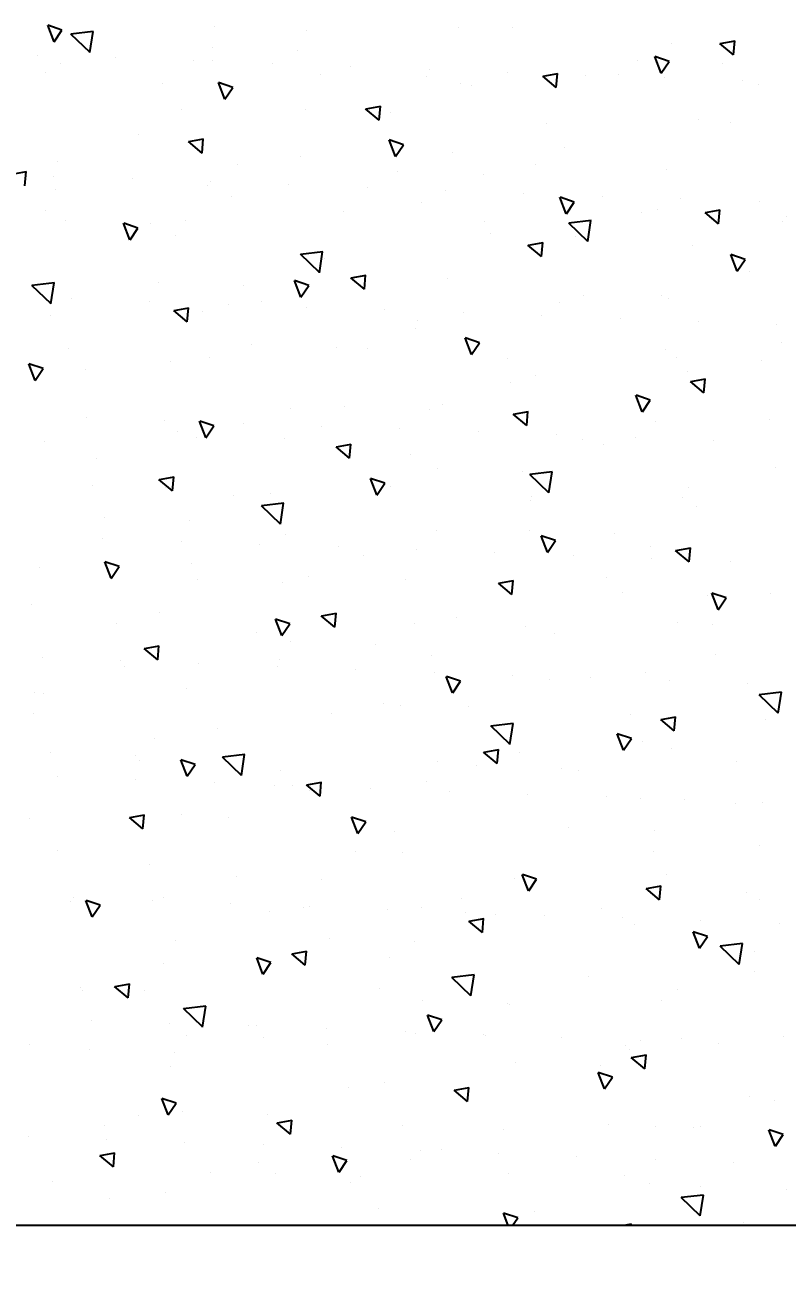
# Model space of a CAD drawing. Header units: metres. Extents: x 529524 to 529977, y 2674144 to 2674419.
# Drawn here: x 529744.793 to 529745.204, y 2674295.251 to 2674295.923 of the extents above; entities that cross this region are included whole.
import ezdxf

# ---------------------------------------------------------------- set-up
doc = ezdxf.new("R2010")
doc.units = ezdxf.units.M
doc.layers.add('IDT', color=7, linetype='Continuous')
doc.layers.add('MMS Block Numbering', color=7, linetype='Continuous')
doc.styles.add('Adani Regular', font='Adani Regular.ttf')

# ---------------------------------------------------------------- blocks, each defined once
blk = doc.blocks.new('IDT')
at = {"layer": 'IDT', "color": 8}
blk.add_line((27.26703, 17.48292), (28.76703, 17.48292), dxfattribs=at)
at = {"layer": 'IDT', "color": 8, "linetype": 'Continuous'}
for p, q in [((28.31053, 17.48138), (28.31053, 17.48138)), ((28.37122, 17.48217), (28.37527, 17.48292)), ((28.37133, 17.48292), (28.37125, 17.48202)), ((28.43524, 17.48292), (28.43247, 17.4788)), ((28.43247, 17.4788), (28.44015, 17.47623)), ((28.43762, 17.48292), (28.44019, 17.47621)), ((28.33406, 17.47782), (28.33231, 17.46653)), ((28.33401, 17.4778), (28.34432, 17.46791)), ((28.42329, 17.47537), (28.42329, 17.47537)), ((28.5074, 17.47391), (28.5074, 17.47391)), ((28.33225, 17.46653), (28.34431, 17.46794)), ((28.62266, 17.46493), (28.62266, 17.46493)), ((28.65266, 17.46841), (28.65266, 17.46841)), ((28.28776, 17.46359), (28.28776, 17.46359)), ((28.33367, 17.46198), (28.33367, 17.46198)), ((28.3616, 17.46007), (28.3616, 17.46007)), ((28.52242, 17.4597), (28.52242, 17.4597)), ((28.68323, 17.45932), (28.68323, 17.45932)), ((28.37508, 17.45611), (28.37508, 17.45611)), ((28.43737, 17.45483), (28.43737, 17.45483)), ((28.51714, 17.45664), (28.51714, 17.45664)), ((28.52883, 17.45422), (28.52456, 17.4479)), ((28.52887, 17.4542), (28.53229, 17.44531)), ((28.56304, 17.45503), (28.56304, 17.45503)), ((28.59819, 17.45445), (28.59819, 17.45445)), ((28.31598, 17.4488), (28.31598, 17.4488)), ((28.35825, 17.44726), (28.35825, 17.44726)), ((28.40053, 17.44571), (28.40053, 17.44571)), ((28.49034, 17.44713), (28.49034, 17.44713)), ((28.52457, 17.4479), (28.53224, 17.44533)), ((28.5723, 17.44918), (28.5723, 17.44918)), ((28.64984, 17.44394), (28.6578, 17.44541)), ((28.65053, 17.45139), (28.64987, 17.4438)), ((28.65054, 17.45139), (28.65783, 17.44526)), ((28.29351, 17.44022), (28.28924, 17.4339)), ((28.29355, 17.44019), (28.29697, 17.4313)), ((28.44281, 17.44417), (28.44281, 17.44417)), ((28.47338, 17.44196), (28.47338, 17.44196)), ((28.48509, 17.44262), (28.48509, 17.44262)), ((28.52736, 17.44108), (28.52736, 17.44108)), ((28.56964, 17.43953), (28.56964, 17.43953)), ((28.28924, 17.4339), (28.29692, 17.43132)), ((28.43998, 17.43138), (28.43998, 17.43138)), ((28.555, 17.43376), (28.55434, 17.42617)), ((28.55501, 17.43376), (28.5623, 17.42764)), ((28.61192, 17.43799), (28.61192, 17.43799)), ((28.6542, 17.43645), (28.6542, 17.43645)), ((28.69647, 17.4349), (28.69647, 17.4349)), ((28.33371, 17.42964), (28.33371, 17.42964)), ((28.33785, 17.43018), (28.33785, 17.43018)), ((28.35802, 17.42933), (28.35802, 17.42933)), ((28.38376, 17.42857), (28.38376, 17.42857)), ((28.49453, 17.42927), (28.49453, 17.42927)), ((28.55431, 17.42632), (28.56227, 17.42779)), ((28.65535, 17.42889), (28.65535, 17.42889)), ((28.56723, 17.42323), (28.56723, 17.42323)), ((28.61313, 17.42162), (28.61313, 17.42162)), ((28.62092, 17.42332), (28.61666, 17.417)), ((28.62097, 17.4233), (28.62438, 17.4144)), ((28.63685, 17.42391), (28.63685, 17.42391)), ((28.29409, 17.4155), (28.29409, 17.4155)), ((28.30766, 17.41358), (28.30766, 17.41358)), ((28.45948, 17.41614), (28.45881, 17.40855)), ((28.45948, 17.41614), (28.46677, 17.41002)), ((28.61666, 17.417), (28.62433, 17.41443)), ((28.3856, 17.40931), (28.38134, 17.403)), ((28.38565, 17.40929), (28.38906, 17.4004)), ((28.45878, 17.4087), (28.46674, 17.41017)), ((28.50453, 17.40611), (28.50453, 17.40611)), ((28.52347, 17.40855), (28.52347, 17.40855)), ((28.36395, 17.39852), (28.36328, 17.39093)), ((28.36395, 17.39852), (28.37125, 17.3924)), ((28.38134, 17.403), (28.38901, 17.40042)), ((28.36325, 17.39108), (28.37122, 17.39255)), ((28.38794, 17.39677), (28.38794, 17.39677)), ((28.43385, 17.39516), (28.43385, 17.39516)), ((28.61979, 17.39713), (28.61979, 17.39713)), ((28.32411, 17.38465), (28.32411, 17.38465)), ((28.37222, 17.38832), (28.37222, 17.38832)), ((28.37431, 17.38601), (28.37431, 17.38601)), ((28.53513, 17.38563), (28.53513, 17.38563)), ((28.61732, 17.38982), (28.61732, 17.38982)), ((28.66322, 17.38821), (28.66322, 17.38821)), ((28.69595, 17.38526), (28.69595, 17.38526)), ((28.28927, 17.38114), (28.28927, 17.38114)), ((28.34418, 17.38209), (28.34418, 17.38209)), ((28.36638, 17.38311), (28.36638, 17.38311)), ((28.40866, 17.38156), (28.40866, 17.38156)), ((28.45009, 17.38076), (28.45009, 17.38076)), ((28.45094, 17.38002), (28.45094, 17.38002)), ((28.47769, 17.37841), (28.47343, 17.3721)), ((28.47774, 17.37839), (28.48116, 17.3695)), ((28.48748, 17.37934), (28.48748, 17.37934)), ((28.49322, 17.37847), (28.49322, 17.37847)), ((28.56943, 17.38138), (28.56943, 17.38138)), ((28.6109, 17.38039), (28.6109, 17.38039)), ((28.47343, 17.3721), (28.48111, 17.36952)), ((28.53549, 17.37693), (28.53549, 17.37693)), ((28.57356, 17.37514), (28.57356, 17.37514)), ((28.57777, 17.37539), (28.57777, 17.37539)), ((28.6025, 17.37596), (28.60075, 17.36466)), ((28.60245, 17.37593), (28.61276, 17.36604)), ((28.62005, 17.37384), (28.62005, 17.37384)), ((28.66233, 17.3723), (28.66233, 17.3723)), ((28.6007, 17.36467), (28.61276, 17.36607)), ((28.35516, 17.36154), (28.35516, 17.36154)), ((28.43712, 17.36358), (28.43712, 17.36358)), ((28.43803, 17.36337), (28.43803, 17.36337)), ((28.45777, 17.35912), (28.45602, 17.34782)), ((28.45772, 17.3591), (28.46803, 17.3492)), ((28.48394, 17.36175), (28.48394, 17.36175)), ((28.64256, 17.36029), (28.6419, 17.3527)), ((28.64257, 17.36029), (28.64986, 17.35417)), ((28.34642, 17.35558), (28.34642, 17.35558)), ((28.50724, 17.3552), (28.50724, 17.3552)), ((28.63399, 17.35612), (28.63399, 17.35612)), ((28.64187, 17.35285), (28.64983, 17.35432)), ((28.66741, 17.35641), (28.66741, 17.35641)), ((28.66806, 17.35483), (28.66806, 17.35483)), ((28.3048, 17.34579), (28.3048, 17.34579)), ((28.39427, 17.34868), (28.39427, 17.34868)), ((28.45596, 17.34783), (28.46803, 17.34924)), ((28.56979, 17.34751), (28.56553, 17.3412)), ((28.56984, 17.34749), (28.57325, 17.3386)), ((28.31304, 17.34228), (28.31128, 17.33099)), ((28.31299, 17.34226), (28.3233, 17.33237)), ((28.50167, 17.33832), (28.50167, 17.33832)), ((28.54703, 17.34267), (28.54637, 17.33508)), ((28.54704, 17.34267), (28.55433, 17.33655)), ((28.56553, 17.3412), (28.5732, 17.33862)), ((28.62365, 17.34173), (28.62365, 17.34173)), ((28.30465, 17.33529), (28.30465, 17.33529)), ((28.31123, 17.331), (28.32329, 17.3324)), ((28.33447, 17.33351), (28.33021, 17.32719)), ((28.33452, 17.33349), (28.33793, 17.32459)), ((28.54634, 17.33523), (28.5543, 17.3367)), ((28.33021, 17.32719), (28.33788, 17.32462)), ((28.45151, 17.32505), (28.45084, 17.31746)), ((28.45151, 17.32505), (28.45881, 17.31893)), ((28.48812, 17.32996), (28.48812, 17.32996)), ((28.53403, 17.32834), (28.53403, 17.32834)), ((28.61693, 17.32934), (28.61693, 17.32934)), ((28.29135, 17.32023), (28.29135, 17.32023)), ((28.33363, 17.31869), (28.33363, 17.31869)), ((28.36935, 17.32052), (28.36935, 17.32052)), ((28.37591, 17.31714), (28.37591, 17.31714)), ((28.45081, 17.31761), (28.45877, 17.31908)), ((28.38702, 17.31194), (28.38702, 17.31194)), ((28.41818, 17.3156), (28.41818, 17.3156)), ((28.44436, 17.31527), (28.44436, 17.31527)), ((28.46046, 17.31406), (28.46046, 17.31406)), ((28.48461, 17.31154), (28.48461, 17.31154)), ((28.50274, 17.31251), (28.50274, 17.31251)), ((28.54502, 17.31097), (28.54502, 17.31097)), ((28.54784, 17.31157), (28.54784, 17.31157)), ((28.56657, 17.31359), (28.56657, 17.31359)), ((28.66188, 17.31661), (28.65762, 17.31029)), ((28.66193, 17.31659), (28.66534, 17.3077)), ((28.30198, 17.30707), (28.30198, 17.30707)), ((28.35598, 17.30743), (28.35531, 17.29984)), ((28.35598, 17.30743), (28.36328, 17.30131)), ((28.4628, 17.3067), (28.4628, 17.3067)), ((28.58729, 17.30942), (28.58729, 17.30942)), ((28.62362, 17.30632), (28.62362, 17.30632)), ((28.62957, 17.30788), (28.62957, 17.30788)), ((28.65762, 17.31029), (28.66529, 17.30772)), ((28.67185, 17.30633), (28.67185, 17.30633)), ((28.67374, 17.30832), (28.67374, 17.30832)), ((28.30884, 17.3035), (28.30884, 17.3035)), ((28.35474, 17.30188), (28.35474, 17.30188)), ((28.35529, 17.29999), (28.36325, 17.30146)), ((28.42656, 17.30261), (28.4223, 17.29629)), ((28.42661, 17.30258), (28.43002, 17.29369)), ((28.35229, 17.29374), (28.35229, 17.29374)), ((28.4223, 17.29629), (28.42997, 17.29371)), ((28.43425, 17.29579), (28.43425, 17.29579)), ((28.53821, 17.29655), (28.53821, 17.29655)), ((28.58412, 17.29493), (28.58412, 17.29493)), ((28.63112, 17.28832), (28.63112, 17.28832)), ((28.30193, 17.27799), (28.30193, 17.27799)), ((28.35914, 17.28151), (28.35914, 17.28151)), ((28.49446, 17.28186), (28.49446, 17.28186)), ((28.51996, 17.28114), (28.51996, 17.28114)), ((28.68078, 17.28076), (28.68078, 17.28076)), ((28.49881, 17.27052), (28.49881, 17.27052)), ((28.51865, 17.27171), (28.51439, 17.26539)), ((28.5187, 17.27168), (28.52212, 17.26279)), ((28.35893, 17.27009), (28.35893, 17.27009)), ((28.40483, 17.26847), (28.40483, 17.26847)), ((28.51439, 17.26539), (28.52207, 17.26281)), ((28.63459, 17.2692), (28.63393, 17.26161)), ((28.6346, 17.2692), (28.64189, 17.26308)), ((28.69602, 17.26359), (28.69602, 17.26359)), ((28.5883, 17.26314), (28.5883, 17.26314)), ((28.61406, 17.26154), (28.61406, 17.26154)), ((28.6339, 17.26176), (28.64186, 17.26323)), ((28.63421, 17.26152), (28.63421, 17.26152)), ((28.30029, 17.25503), (28.30029, 17.25503)), ((28.31517, 17.2554), (28.31517, 17.2554)), ((28.34257, 17.25348), (28.34257, 17.25348)), ((28.36649, 17.25273), (28.36649, 17.25273)), ((28.38485, 17.25194), (28.38485, 17.25194)), ((28.42713, 17.25039), (28.42713, 17.25039)), ((28.53906, 17.25158), (28.5384, 17.24399)), ((28.53907, 17.25158), (28.54636, 17.24546)), ((28.4694, 17.24885), (28.4694, 17.24885)), ((28.48175, 17.24375), (28.48175, 17.24375)), ((28.51168, 17.24731), (28.51168, 17.24731)), ((28.53837, 17.24414), (28.54633, 17.24561)), ((28.54455, 17.24845), (28.54455, 17.24845)), ((28.55396, 17.24576), (28.55396, 17.24576)), ((28.5637, 17.24579), (28.5637, 17.24579)), ((28.59624, 17.24422), (28.59624, 17.24422)), ((28.39974, 17.23788), (28.39974, 17.23788)), ((28.40902, 17.23668), (28.40902, 17.23668)), ((28.56055, 17.2375), (28.56055, 17.2375)), ((28.58148, 17.24042), (28.57973, 17.22912)), ((28.58143, 17.24039), (28.59174, 17.2305)), ((28.61075, 17.2408), (28.60649, 17.23449)), ((28.6108, 17.24078), (28.61421, 17.23189)), ((28.63851, 17.24267), (28.63851, 17.24267)), ((28.68079, 17.24113), (28.68079, 17.24113)), ((28.31469, 17.23301), (28.31469, 17.23301)), ((28.44354, 17.23396), (28.44287, 17.22637)), ((28.44354, 17.23396), (28.45084, 17.22784)), ((28.45492, 17.23506), (28.45492, 17.23506)), ((28.47551, 17.23263), (28.47551, 17.23263)), ((28.57968, 17.22913), (28.59174, 17.23053)), ((28.60649, 17.23449), (28.61416, 17.23191)), ((28.63633, 17.23226), (28.63633, 17.23226)), ((28.34943, 17.22595), (28.34943, 17.22595)), ((28.37543, 17.2268), (28.37117, 17.22048)), ((28.37548, 17.22678), (28.37889, 17.21788)), ((28.43139, 17.22799), (28.43139, 17.22799)), ((28.43675, 17.22358), (28.435, 17.21229)), ((28.4367, 17.22356), (28.44701, 17.21366)), ((28.44284, 17.22652), (28.4508, 17.22799)), ((28.63839, 17.22973), (28.63839, 17.22973)), ((28.6843, 17.22811), (28.6843, 17.22811)), ((28.36526, 17.22199), (28.36526, 17.22199)), ((28.37117, 17.22048), (28.37884, 17.21791)), ((28.62826, 17.22053), (28.62826, 17.22053)), ((28.29907, 17.2102), (28.29907, 17.2102)), ((28.34732, 17.2089), (28.35528, 17.21036)), ((28.34801, 17.21634), (28.34734, 17.20875)), ((28.34801, 17.21634), (28.35531, 17.21021)), ((28.43494, 17.21229), (28.447, 17.2137)), ((28.59464, 17.21504), (28.59464, 17.21504)), ((28.29201, 17.20674), (28.29026, 17.19545)), ((28.29196, 17.20672), (28.30227, 17.19683)), ((28.37185, 17.20745), (28.37185, 17.20745)), ((28.45911, 17.20327), (28.45911, 17.20327)), ((28.53267, 17.20707), (28.53267, 17.20707)), ((28.69349, 17.2067), (28.69349, 17.2067)), ((28.29021, 17.19546), (28.30227, 17.19686)), ((28.49594, 17.20273), (28.49594, 17.20273)), ((28.50501, 17.20165), (28.50501, 17.20165)), ((28.68848, 17.19632), (28.68848, 17.19632)), ((28.30842, 17.19088), (28.30842, 17.19088)), ((28.46752, 17.1959), (28.46326, 17.18958)), ((28.46326, 17.18958), (28.47094, 17.18701)), ((28.46757, 17.19588), (28.47098, 17.18698)), ((28.6112, 17.19375), (28.6112, 17.19375)), ((28.69315, 17.19579), (28.69315, 17.19579)), ((28.3507, 17.18933), (28.3507, 17.18933)), ((28.36363, 17.18493), (28.36363, 17.18493)), ((28.39298, 17.18779), (28.39298, 17.18779)), ((28.41535, 17.18858), (28.41535, 17.18858)), ((28.43526, 17.18625), (28.43526, 17.18625)), ((28.47753, 17.1847), (28.47753, 17.1847)), ((28.51981, 17.18316), (28.51981, 17.18316)), ((28.56084, 17.178), (28.56084, 17.178)), ((28.56209, 17.18161), (28.56209, 17.18161)), ((28.60437, 17.18007), (28.60437, 17.18007)), ((28.62662, 17.17811), (28.62596, 17.17052)), ((28.62663, 17.17811), (28.63392, 17.17199)), ((28.64473, 17.18163), (28.64473, 17.18163)), ((28.64664, 17.17852), (28.64664, 17.17852)), ((28.68892, 17.17698), (28.68892, 17.17698)), ((28.32573, 17.17519), (28.32573, 17.17519)), ((28.47888, 17.17595), (28.47888, 17.17595)), ((28.5092, 17.16986), (28.5092, 17.16986)), ((28.62593, 17.17067), (28.63389, 17.17214)), ((28.41245, 17.16381), (28.41245, 17.16381)), ((28.5551, 17.16824), (28.5551, 17.16824)), ((28.55962, 17.165), (28.55535, 17.15868)), ((28.55967, 17.16497), (28.56308, 17.15608)), ((28.57327, 17.16344), (28.57327, 17.16344)), ((28.32741, 17.15894), (28.32741, 17.15894)), ((28.34657, 17.15815), (28.34657, 17.15815)), ((28.42852, 17.1602), (28.42852, 17.1602)), ((28.48823, 17.15857), (28.48823, 17.15857)), ((28.53109, 17.16049), (28.53043, 17.1529)), ((28.5311, 17.16049), (28.53839, 17.15436)), ((28.55536, 17.15868), (28.56303, 17.1561)), ((28.64904, 17.1582), (28.64904, 17.1582)), ((28.3243, 17.15099), (28.32003, 17.14467)), ((28.32434, 17.15097), (28.32776, 17.14208)), ((28.46544, 17.15517), (28.46544, 17.15517)), ((28.5304, 17.15305), (28.53836, 17.15451)), ((28.62539, 17.15273), (28.62539, 17.15273)), ((28.32003, 17.14467), (28.32771, 17.1421)), ((28.32992, 17.1434), (28.32992, 17.1434)), ((28.43557, 17.14287), (28.4349, 17.13527)), ((28.43557, 17.14287), (28.44287, 17.13674)), ((28.69482, 17.14822), (28.69482, 17.14822)), ((28.29621, 17.1424), (28.29621, 17.1424)), ((28.37582, 17.14178), (28.37582, 17.14178)), ((28.43487, 17.13542), (28.44284, 17.13689)), ((28.55929, 17.13645), (28.55929, 17.13645)), ((28.38456, 17.13338), (28.38456, 17.13338)), ((28.49308, 17.13493), (28.49308, 17.13493)), ((28.54538, 17.13301), (28.54538, 17.13301)), ((28.6052, 17.13483), (28.6052, 17.13483)), ((28.65171, 17.1341), (28.64745, 17.12778)), ((28.65176, 17.13407), (28.65517, 17.12518)), ((28.31795, 17.12492), (28.31795, 17.12492)), ((28.34004, 17.12524), (28.33937, 17.11765)), ((28.34004, 17.12524), (28.34734, 17.11912)), ((28.36022, 17.12337), (28.36022, 17.12337)), ((28.60833, 17.12595), (28.60833, 17.12595)), ((28.64745, 17.12778), (28.65512, 17.1252)), ((28.69029, 17.128), (28.69029, 17.128)), ((28.33935, 17.1178), (28.34731, 17.11927)), ((28.36076, 17.11713), (28.36076, 17.11713)), ((28.4025, 17.12183), (28.4025, 17.12183)), ((28.41639, 17.12009), (28.41213, 17.11377)), ((28.41644, 17.12007), (28.41985, 17.11118)), ((28.44478, 17.12028), (28.44478, 17.12028)), ((28.48706, 17.11874), (28.48706, 17.11874)), ((28.51553, 17.12176), (28.51553, 17.12176)), ((28.52933, 17.11719), (28.52933, 17.11719)), ((28.57161, 17.11565), (28.57161, 17.11565)), ((28.38001, 17.10999), (28.38001, 17.10999)), ((28.41213, 17.11377), (28.4198, 17.1112)), ((28.55797, 17.1102), (28.55797, 17.1102)), ((28.61389, 17.11411), (28.61389, 17.11411)), ((28.65617, 17.11256), (28.65617, 17.11256)), ((28.42591, 17.10837), (28.42591, 17.10837)), ((28.47602, 17.10815), (28.47602, 17.10815)), ((28.56046, 17.10488), (28.55871, 17.09358)), ((28.56041, 17.10485), (28.57072, 17.09496)), ((28.60938, 17.10304), (28.60938, 17.10304)), ((28.65529, 17.10142), (28.65529, 17.10142)), ((28.33625, 17.0953), (28.33625, 17.0953)), ((28.3437, 17.09036), (28.3437, 17.09036)), ((28.42516, 17.08975), (28.42516, 17.08975)), ((28.42566, 17.0924), (28.42566, 17.0924)), ((28.50848, 17.08919), (28.50422, 17.08287)), ((28.50853, 17.08917), (28.51195, 17.08028)), ((28.55866, 17.09359), (28.57072, 17.09499)), ((28.58598, 17.08937), (28.58598, 17.08937)), ((28.34012, 17.08488), (28.34012, 17.08488)), ((28.41573, 17.08804), (28.41398, 17.07675)), ((28.41568, 17.08802), (28.42599, 17.07813)), ((28.50094, 17.08451), (28.50094, 17.08451)), ((28.50422, 17.08287), (28.5119, 17.0803)), ((28.56562, 17.08835), (28.56562, 17.08835)), ((28.61865, 17.08702), (28.61799, 17.07943)), ((28.61866, 17.08702), (28.62595, 17.08089)), ((28.62253, 17.08493), (28.62253, 17.08493)), ((28.66176, 17.08413), (28.66176, 17.08413)), ((28.41392, 17.07675), (28.42598, 17.07816)), ((28.4301, 17.07658), (28.4301, 17.07658)), ((28.61796, 17.07958), (28.62592, 17.08104)), ((28.29334, 17.07461), (28.29334, 17.07461)), ((28.476, 17.07496), (28.476, 17.07496)), ((28.52313, 17.0694), (28.52246, 17.0618)), ((28.52313, 17.0694), (28.53043, 17.06327)), ((28.65947, 17.06963), (28.65947, 17.06963)), ((28.38634, 17.06189), (28.38634, 17.06189)), ((28.49021, 17.06714), (28.49021, 17.06714)), ((28.52243, 17.06195), (28.53039, 17.06342)), ((28.32689, 17.05971), (28.32689, 17.05971)), ((28.36917, 17.05817), (28.36917, 17.05817)), ((28.39728, 17.05932), (28.39728, 17.05932)), ((28.41144, 17.05662), (28.41144, 17.05662)), ((28.5581, 17.05894), (28.5581, 17.05894)), ((28.60058, 17.05829), (28.59632, 17.05197)), ((28.60063, 17.05827), (28.60404, 17.04937)), ((28.60547, 17.05816), (28.60547, 17.05816)), ((28.68743, 17.0602), (28.68743, 17.0602)), ((28.29672, 17.0485), (28.29672, 17.0485)), ((28.3579, 17.04934), (28.3579, 17.04934)), ((28.4276, 17.05177), (28.42693, 17.04418)), ((28.4276, 17.05177), (28.4349, 17.04565)), ((28.45372, 17.05508), (28.45372, 17.05508)), ((28.496, 17.05353), (28.496, 17.05353)), ((28.53828, 17.05199), (28.53828, 17.05199)), ((28.58055, 17.05044), (28.58055, 17.05044)), ((28.59632, 17.05197), (28.60399, 17.0494)), ((28.61571, 17.05494), (28.61571, 17.05494)), ((28.62283, 17.0489), (28.62283, 17.0489)), ((28.36526, 17.04428), (28.361, 17.03797)), ((28.36531, 17.04426), (28.36872, 17.03537)), ((28.4269, 17.04433), (28.43487, 17.0458)), ((28.48019, 17.04317), (28.48019, 17.04317)), ((28.55511, 17.04241), (28.55511, 17.04241)), ((28.66511, 17.04736), (28.66511, 17.04736)), ((28.361, 17.03797), (28.36867, 17.03539)), ((28.47315, 17.04036), (28.47315, 17.04036)), ((28.52609, 17.04155), (28.52609, 17.04155)), ((28.33207, 17.03415), (28.3314, 17.02656)), ((28.33207, 17.03415), (28.33937, 17.02803)), ((28.43643, 17.02848), (28.43643, 17.02848)), ((28.33138, 17.02671), (28.33934, 17.02818)), ((28.34084, 17.02256), (28.34084, 17.02256)), ((28.42279, 17.02461), (28.42279, 17.02461)), ((28.69267, 17.02739), (28.68841, 17.02107)), ((28.69272, 17.02737), (28.69613, 17.01847)), ((28.3009, 17.01671), (28.3009, 17.01671)), ((28.34681, 17.01509), (28.34681, 17.01509)), ((28.43788, 17.01568), (28.43788, 17.01568)), ((28.59869, 17.01531), (28.59869, 17.01531)), ((28.61966, 17.01714), (28.61966, 17.01714)), ((28.6658, 17.02153), (28.6658, 17.02153)), ((28.68841, 17.02107), (28.69609, 17.0185)), ((28.35283, 17.01082), (28.35283, 17.01082)), ((28.45735, 17.01338), (28.45309, 17.00707)), ((28.4574, 17.01336), (28.46081, 17.00447)), ((28.51365, 17.01044), (28.51365, 17.01044)), ((28.53028, 17.00976), (28.53028, 17.00976)), ((28.57618, 17.00814), (28.57618, 17.00814)), ((28.67447, 17.01007), (28.67447, 17.01007)), ((28.29048, 17.00681), (28.29048, 17.00681)), ((28.45309, 17.00707), (28.46076, 17.00449)), ((28.29274, 16.99711), (28.29274, 16.99711)), ((28.33502, 16.99556), (28.33502, 16.99556)), ((28.48652, 16.99507), (28.48652, 16.99507)), ((28.48735, 16.99934), (28.48735, 16.99934)), ((28.61068, 16.99592), (28.61002, 16.98833)), ((28.61069, 16.99592), (28.61798, 16.9898)), ((28.3773, 16.99402), (28.3773, 16.99402)), ((28.41957, 16.99247), (28.41957, 16.99247)), ((28.46185, 16.99093), (28.46185, 16.99093)), ((28.50413, 16.98938), (28.50413, 16.98938)), ((28.60261, 16.99036), (28.60261, 16.99036)), ((28.60999, 16.98848), (28.61795, 16.98995)), ((28.68456, 16.99241), (28.68456, 16.99241)), ((28.35099, 16.9833), (28.35099, 16.9833)), ((28.35503, 16.98154), (28.35503, 16.98154)), ((28.3969, 16.98168), (28.3969, 16.98168)), ((28.40999, 16.98525), (28.40999, 16.98525)), ((28.54944, 16.98248), (28.54518, 16.97616)), ((28.54641, 16.98784), (28.54641, 16.98784)), ((28.54949, 16.98246), (28.55291, 16.97357)), ((28.57081, 16.98488), (28.57081, 16.98488)), ((28.58868, 16.9863), (28.58868, 16.9863)), ((28.63096, 16.98475), (28.63096, 16.98475)), ((28.67324, 16.98321), (28.67324, 16.98321)), ((28.68418, 16.98618), (28.68242, 16.97488)), ((28.68413, 16.98615), (28.69443, 16.97626)), ((28.51516, 16.9783), (28.51449, 16.97071)), ((28.51516, 16.9783), (28.52246, 16.97218)), ((28.54518, 16.97616), (28.55286, 16.97359)), ((28.55225, 16.97461), (28.55225, 16.97461)), ((28.58037, 16.97635), (28.58037, 16.97635)), ((28.62627, 16.97473), (28.62627, 16.97473)), ((28.68237, 16.97489), (28.69443, 16.97629)), ((28.30724, 16.96861), (28.30724, 16.96861)), ((28.31412, 16.96848), (28.30986, 16.96216)), ((28.31417, 16.96845), (28.31759, 16.95956)), ((28.47029, 16.97256), (28.47029, 16.97256)), ((28.51446, 16.97086), (28.52242, 16.97233)), ((28.53944, 16.96934), (28.53769, 16.95804)), ((28.53939, 16.96932), (28.5497, 16.95942)), ((28.30986, 16.96216), (28.31754, 16.95958)), ((28.53661, 16.96166), (28.53661, 16.96166)), ((28.33797, 16.95477), (28.33797, 16.95477)), ((28.41894, 16.95324), (28.4269, 16.95471)), ((28.41963, 16.96068), (28.41896, 16.95309)), ((28.41963, 16.96068), (28.42693, 16.95456)), ((28.41993, 16.95681), (28.41993, 16.95681)), ((28.53764, 16.95805), (28.5497, 16.95946)), ((28.39471, 16.9525), (28.39296, 16.94121)), ((28.39466, 16.95248), (28.40497, 16.94259)), ((28.40108, 16.94989), (28.40108, 16.94989)), ((28.44699, 16.94827), (28.44699, 16.94827)), ((28.6168, 16.94934), (28.6168, 16.94934)), ((28.64154, 16.95158), (28.63728, 16.94526)), ((28.64159, 16.95156), (28.645, 16.94267)), ((28.28977, 16.94199), (28.28977, 16.94199)), ((28.3241, 16.94306), (28.32343, 16.93547)), ((28.3241, 16.94306), (28.3314, 16.93694)), ((28.3929, 16.94121), (28.40496, 16.94262)), ((28.45059, 16.94162), (28.45059, 16.94162)), ((28.61141, 16.94125), (28.61141, 16.94125)), ((28.63046, 16.94294), (28.63046, 16.94294)), ((28.63728, 16.94526), (28.64495, 16.94269)), ((28.67636, 16.94132), (28.67636, 16.94132)), ((28.28761, 16.93902), (28.28761, 16.93902)), ((28.32341, 16.93562), (28.33137, 16.93709)), ((28.35733, 16.9352), (28.35733, 16.9352)), ((28.36555, 16.93675), (28.36555, 16.93675)), ((28.40622, 16.93758), (28.40196, 16.93126)), ((28.40627, 16.93755), (28.40968, 16.92866)), ((28.52637, 16.93638), (28.52637, 16.93638)), ((28.68718, 16.936), (28.68718, 16.936)), ((28.30226, 16.93114), (28.30226, 16.93114)), ((28.34454, 16.9296), (28.34454, 16.9296)), ((28.38682, 16.92805), (28.38682, 16.92805)), ((28.40196, 16.93126), (28.40963, 16.92868)), ((28.48448, 16.93155), (28.48448, 16.93155)), ((28.5867, 16.92825), (28.5867, 16.92825)), ((28.4291, 16.92651), (28.4291, 16.92651)), ((28.47137, 16.92497), (28.47137, 16.92497)), ((28.51365, 16.92342), (28.51365, 16.92342)), ((28.55593, 16.92188), (28.55593, 16.92188)), ((28.59974, 16.92257), (28.59974, 16.92257)), ((28.6817, 16.92461), (28.6817, 16.92461)), ((28.69824, 16.92245), (28.69758, 16.91486)), ((28.45117, 16.91648), (28.45117, 16.91648)), ((28.49708, 16.91486), (28.49708, 16.91486)), ((28.59821, 16.92033), (28.59821, 16.92033)), ((28.64048, 16.91879), (28.64048, 16.91879)), ((28.68276, 16.91724), (28.68276, 16.91724)), ((28.69755, 16.91501), (28.70551, 16.91648)), ((28.35217, 16.91375), (28.35217, 16.91375)), ((28.4227, 16.91119), (28.4227, 16.91119)), ((28.58352, 16.91081), (28.58352, 16.91081)), ((28.68055, 16.90953), (28.68055, 16.90953)), ((28.40742, 16.90179), (28.40742, 16.90179)), ((28.46742, 16.90477), (28.46742, 16.90477)), ((28.49831, 16.90667), (28.49405, 16.90036)), ((28.49836, 16.90665), (28.50177, 16.89776)), ((28.54938, 16.90682), (28.54938, 16.90682)), ((28.60271, 16.90483), (28.60205, 16.89724)), ((28.60272, 16.90483), (28.61001, 16.89871)), ((28.49405, 16.90036), (28.50173, 16.89778)), ((28.60202, 16.89739), (28.60998, 16.89886)), ((28.63679, 16.89484), (28.63679, 16.89484)), ((28.3178, 16.8884), (28.3178, 16.8884)), ((28.41706, 16.88902), (28.41706, 16.88902)), ((28.33511, 16.88697), (28.33511, 16.88697)), ((28.50126, 16.88307), (28.50126, 16.88307)), ((28.50649, 16.87977), (28.51445, 16.88124)), ((28.50719, 16.88721), (28.50652, 16.87962)), ((28.50719, 16.88721), (28.51449, 16.88109)), ((28.54717, 16.88145), (28.54717, 16.88145)), ((28.61394, 16.88155), (28.61394, 16.88155)), ((28.59041, 16.87577), (28.58615, 16.86946)), ((28.59046, 16.87575), (28.59387, 16.86686)), ((28.30248, 16.86793), (28.30248, 16.86793)), ((28.41166, 16.86959), (28.41099, 16.862)), ((28.41166, 16.86959), (28.41896, 16.86347)), ((28.45751, 16.86838), (28.45751, 16.86838)), ((28.4633, 16.86756), (28.4633, 16.86756)), ((28.58615, 16.86946), (28.59382, 16.86688)), ((28.62412, 16.86718), (28.62412, 16.86718)), ((28.3112, 16.86594), (28.3112, 16.86594)), ((28.35509, 16.86177), (28.35082, 16.85545)), ((28.35348, 16.86439), (28.35348, 16.86439)), ((28.35513, 16.86175), (28.35855, 16.85285)), ((28.37826, 16.86269), (28.37826, 16.86269)), ((28.39576, 16.86285), (28.39576, 16.86285)), ((28.41097, 16.86215), (28.41893, 16.86362)), ((28.43804, 16.8613), (28.43804, 16.8613)), ((28.48162, 16.86375), (28.48162, 16.86375)), ((28.53908, 16.86231), (28.53908, 16.86231)), ((28.68688, 16.86143), (28.68688, 16.86143)), ((28.32198, 16.85661), (28.32198, 16.85661)), ((28.35082, 16.85545), (28.3585, 16.85288)), ((28.36789, 16.85499), (28.36789, 16.85499)), ((28.48031, 16.85976), (28.48031, 16.85976)), ((28.52259, 16.85822), (28.52259, 16.85822)), ((28.56487, 16.85667), (28.56487, 16.85667)), ((28.59688, 16.85477), (28.59688, 16.85477)), ((28.60715, 16.85513), (28.60715, 16.85513)), ((28.67883, 16.85682), (28.67883, 16.85682)), ((28.31613, 16.85197), (28.31547, 16.84438)), ((28.31613, 16.85197), (28.32343, 16.84584)), ((28.55136, 16.84966), (28.55136, 16.84966)), ((28.59726, 16.84804), (28.59726, 16.84804)), ((28.64942, 16.85358), (28.64942, 16.85358)), ((28.66315, 16.85064), (28.6614, 16.83934)), ((28.6631, 16.85061), (28.67341, 16.84072)), ((28.6917, 16.85204), (28.6917, 16.85204)), ((28.31544, 16.84453), (28.3234, 16.846)), ((28.3493, 16.84595), (28.3493, 16.84595)), ((28.66135, 16.83935), (28.67341, 16.84075)), ((28.6825, 16.84487), (28.67824, 16.83856)), ((28.68255, 16.84485), (28.68596, 16.83596)), ((28.43542, 16.83712), (28.43542, 16.83712)), ((28.46456, 16.83697), (28.46456, 16.83697)), ((28.54652, 16.83902), (28.54652, 16.83902)), ((28.59624, 16.83675), (28.59624, 16.83675)), ((28.67824, 16.83856), (28.68591, 16.83598))]:
    blk.add_line(p, q, dxfattribs=at)

msp = doc.modelspace()

# ---------------------------------------------------------------- block references
at = {"layer": 'IDT', "color": 8, "rotation": 180}
msp.add_blockref('IDT', (529773.49128, 2674312.75885), dxfattribs=at)

# ---------------------------------------------------------------- texts
at = {"layer": 'MMS Block Numbering', "insert": (529750.72734, 2674294.30043), "char_height": 7.5, "attachment_point": 5, "style": 'Adani Regular'}
msp.add_mtext_dynamic_manual_height_columns('A16d-\\PBL-14', width=41.5353798, gutter_width=1, heights=[0], dxfattribs=at)

doc.saveas('drawing.dxf')
